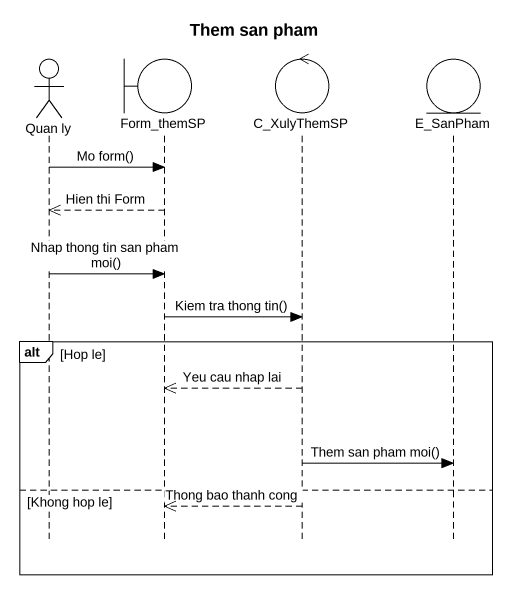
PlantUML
@startuml
title Them san pham
hide footbox
actor "Quan ly" as Quan_ly
boundary Form_themSP
control C_XulyThemSP
entity E_SanPham

Quan_ly -> Form_themSP : Mo form()
Form_themSP -->> Quan_ly : Hien thi Form
Quan_ly -> Form_themSP : Nhap thong tin san pham moi()
Form_themSP -> C_XulyThemSP : Kiem tra thong tin()
alt Hop le
  C_XulyThemSP -->> Form_themSP : Yeu cau nhap lai
  C_XulyThemSP -> E_SanPham : Them san pham moi()
else Khong hop le
  C_XulyThemSP -->> Form_themSP : Thong bao thanh cong
end
@enduml
